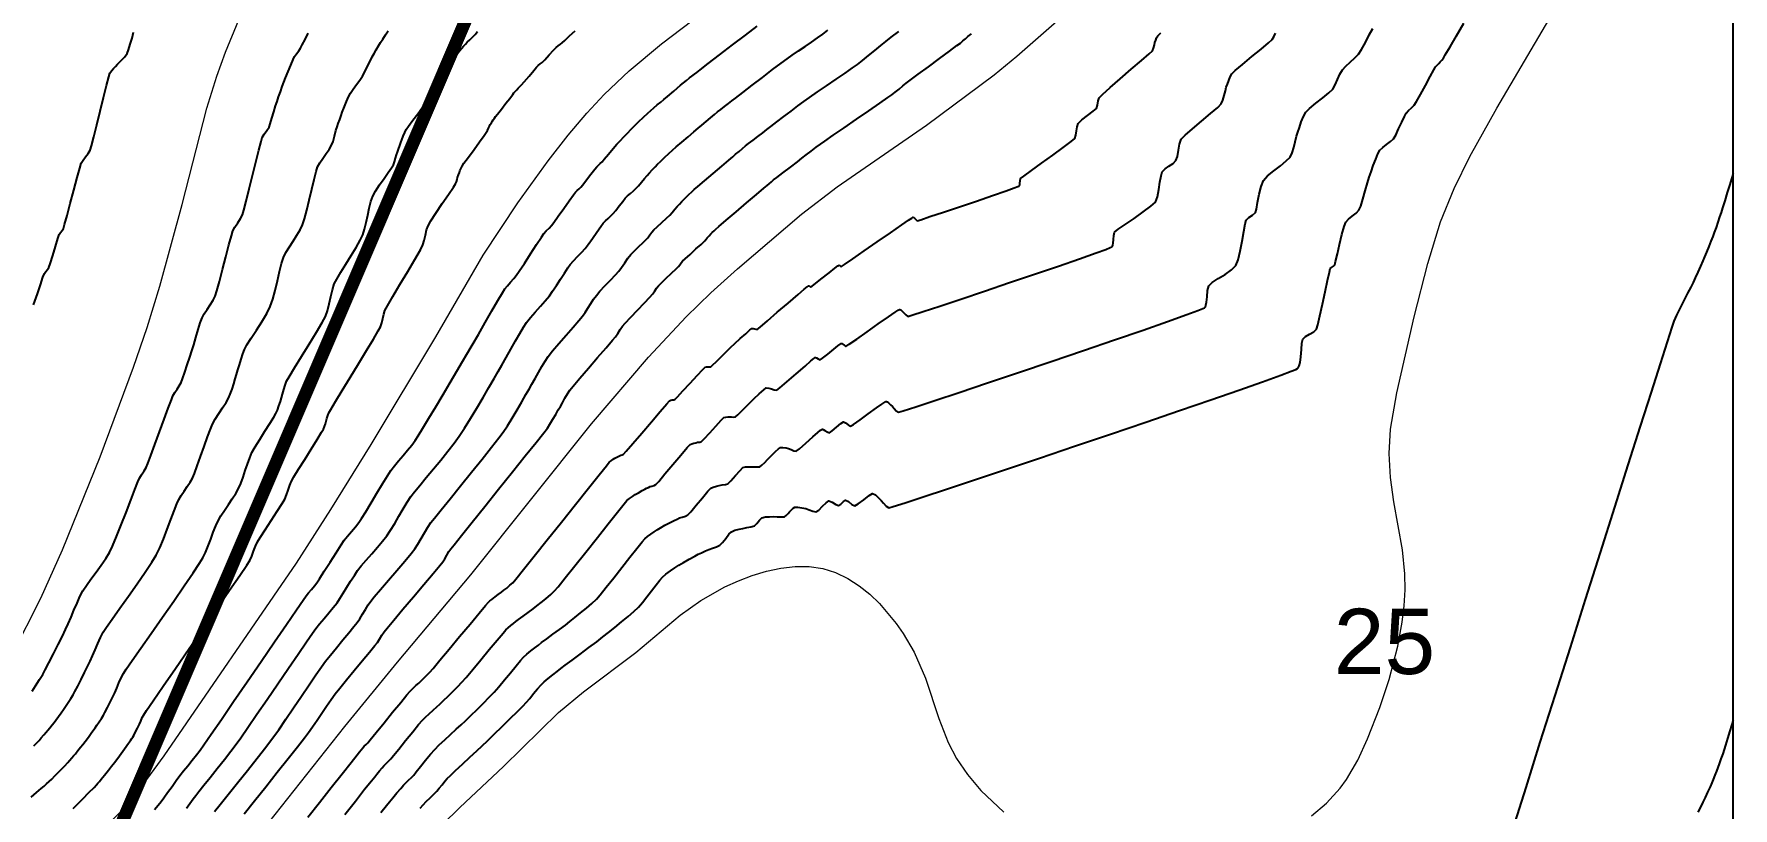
# Model space of a CAD drawing. Extents: x 27 to 849, y 0 to 853.
# Drawn here: x 716.7 to 848.9, y 308.7 to 369 of the extents above; entities that cross this region are included whole.
import ezdxf
from ezdxf.enums import TextEntityAlignment as Align

# ---------------------------------------------------------------- set-up
doc = ezdxf.new("R2010")
doc.units = 0
doc.header["$LTSCALE"] = 2
for name, color, linetype in [('ARQ - PORTAS E ESQUADRIAS 1-50', 2, 'Continuous'), ('Curva 1 m', 5, 'Continuous'), ('Curva Mestra', 1, 'Continuous'), ('TXT - TEXTO 01', 142, 'Continuous')]:
    doc.layers.add(name, color=color, linetype=linetype)
doc.styles.add('ARIAL', font='arial.ttf')

msp = doc.modelspace()

# ---------------------------------------------------------------- linework, layer by layer
at = {"layer": 'ARQ - PORTAS E ESQUADRIAS 1-50', "elevation": 45}
msp.add_lwpolyline([(848.94, 852.52), (26.51, 852.52), (26.51, 7.38), (848.94, 7.38)], close=True, dxfattribs=at)
at = {"layer": 'ARQ - PORTAS E ESQUADRIAS 1-50', "const_width": 1}
msp.add_lwpolyline([(619.66, 64.96), (532.95, 53.73), (488.22, 57.38), (464.07, 66.69), (452.24, 74.7), (148.79, 382.23), (76.61, 469.9), (65.46, 493.56), (62.14, 582.82), (440.6, 808.53), (802.5, 491.86), (619.66, 64.96)], close=True, dxfattribs=at)
at = {"layer": 'Curva 1 m', "linetype": 'Continuous', "lineweight": -3}
for points, elevation in [([(716.51, 309.55), (716.93, 309.91), (717.3, 310.23), (717.51, 310.41), (717.7, 310.59), (717.92, 310.79), (718.11, 310.97), (718.35, 311.21), (718.74, 311.61), (719.13, 312.01), (719.36, 312.25), (719.5, 312.42), (719.67, 312.61), (719.81, 312.78), (719.95, 312.94), (720.15, 313.18), (720.36, 313.44), (720.53, 313.66), (720.7, 313.89), (720.96, 314.24), (721.24, 314.62), (721.48, 314.96), (721.63, 315.17), (721.79, 315.41), (721.98, 315.69), (722.13, 315.94), (722.25, 316.16), (722.44, 316.53), (722.66, 316.96), (722.86, 317.38), (723.02, 317.69), (723.17, 318.04), (723.34, 318.45), (723.52, 318.85), (723.69, 319.19), (723.91, 319.51), (724.38, 320.2), (725.05, 321.16), (725.85, 322.31), (726.72, 323.56), (727.6, 324.82), (728.41, 326), (729.11, 327.01), (729.62, 327.77), (729.88, 328.19), (730.08, 328.61), (730.28, 329.11), (730.48, 329.65), (730.67, 330.18), (730.87, 330.67), (731.05, 331.08), (731.27, 331.46), (731.55, 331.88), (731.86, 332.33), (732.16, 332.78), (732.44, 333.2), (732.65, 333.58), (732.83, 333.98), (733, 334.46), (733.17, 334.98), (733.35, 335.49), (733.52, 335.97), (733.69, 336.38), (733.94, 336.83), (734.3, 337.41), (734.7, 338.05), (735.09, 338.65), (735.4, 339.13), (735.56, 339.42), (735.68, 339.69), (735.79, 340.02), (735.9, 340.36), (735.99, 340.65), (736.07, 340.94), (736.17, 341.29), (736.28, 341.64), (736.39, 341.94), (736.59, 342.29), (737, 342.97), (737.55, 343.85), (738.15, 344.82), (738.71, 345.75), (739.16, 346.51), (739.41, 346.97), (739.56, 347.42), (739.69, 347.95), (739.82, 348.52), (739.95, 349.06), (740.1, 349.51), (740.29, 349.88), (740.6, 350.42), (740.99, 351.04), (741.4, 351.71), (741.79, 352.35), (742.11, 352.91), (742.32, 353.33), (742.46, 353.77), (742.59, 354.29), (742.7, 354.85), (742.82, 355.41), (742.94, 355.92), (743.09, 356.33), (743.31, 356.74), (743.62, 357.22), (743.97, 357.72), (744.3, 358.19), (744.56, 358.55), (744.7, 358.77), (744.79, 359.01), (744.87, 359.29), (744.95, 359.57), (745.01, 359.77), (745.09, 360.01), (745.19, 360.29), (745.27, 360.52), (745.35, 360.73), (745.46, 361), (745.58, 361.29), (745.69, 361.52), (745.88, 361.8), (746.21, 362.25), (746.59, 362.75), (746.92, 363.2), (747.11, 363.48), (747.24, 363.72), (747.38, 364), (747.51, 364.28), (747.61, 364.48), (747.74, 364.72), (747.9, 365), (748.04, 365.23), (748.2, 365.47), (748.38, 365.74), (748.55, 365.98), (748.74, 366.23), (749.03, 366.6), (749.31, 366.96), (749.48, 367.18), (749.61, 367.34), (749.75, 367.52), (749.87, 367.68), (750, 367.84), (750.16, 368.02), (750.3, 368.18), (750.44, 368.32), (750.65, 368.52), (750.87, 368.74), (751.05, 368.93), (751.23, 369.15)], 37), ([(716.58, 317.81), (716.86, 318.23), (717.16, 318.71), (717.41, 319.1), (717.6, 319.46), (717.89, 320.02), (718.25, 320.72), (718.61, 321.44), (718.94, 322.1), (719.19, 322.61), (719.39, 323.05), (719.61, 323.57), (719.84, 324.12), (720.08, 324.67), (720.31, 325.18), (720.54, 325.61), (720.81, 326.03), (721.16, 326.53), (721.56, 327.07), (721.96, 327.62), (722.32, 328.14), (722.6, 328.61), (722.83, 329.09), (723.14, 329.84), (723.51, 330.75), (723.89, 331.73), (724.26, 332.68), (724.58, 333.51), (724.82, 334.11), (724.94, 334.39), (725.1, 334.66), (725.31, 334.95), (725.47, 335.22), (725.59, 335.52), (725.82, 336.15), (726.14, 337.02), (726.5, 338), (726.86, 338.98), (727.18, 339.85), (727.42, 340.5), (727.54, 340.81), (727.68, 341.05), (727.86, 341.32), (728.03, 341.59), (728.17, 341.83), (728.29, 342.13), (728.46, 342.63), (728.66, 343.22), (728.86, 343.8), (729.02, 344.29), (729.16, 344.76), (729.33, 345.34), (729.51, 345.95), (729.67, 346.48), (729.82, 346.87), (729.98, 347.18), (730.21, 347.53), (730.44, 347.89), (730.66, 348.24), (730.82, 348.55), (730.96, 348.96), (731.16, 349.7), (731.41, 350.63), (731.66, 351.63), (731.9, 352.55), (732.09, 353.26), (732.21, 353.63), (732.36, 353.93), (732.58, 354.27), (732.79, 354.6), (732.95, 354.9), (733.05, 355.25), (733.24, 355.96), (733.47, 356.9), (733.73, 357.95), (733.99, 359), (734.23, 359.92), (734.4, 360.59), (734.49, 360.9), (734.65, 361.17), (734.86, 361.46), (735.03, 361.72), (735.12, 361.98), (735.25, 362.41), (735.4, 362.91), (735.53, 363.38), (735.64, 363.72), (735.76, 364.07), (735.9, 364.47), (736.04, 364.87), (736.17, 365.22), (736.31, 365.56), (736.51, 366.04), (736.72, 366.55), (736.9, 366.98), (737.01, 367.22), (737.16, 367.43), (737.34, 367.66), (737.48, 367.87), (737.61, 368.11), (737.82, 368.54), (738.07, 369.04)], 39), ([(716.69, 347.87), (716.8, 348.16), (717, 348.75), (717.23, 349.45), (717.43, 350.04), (717.54, 350.33), (717.65, 350.48), (717.79, 350.63), (717.89, 350.78), (718, 351.08), (718.19, 351.71), (718.41, 352.43), (718.59, 353.05), (718.7, 353.36), (718.8, 353.51), (718.93, 353.67), (719.02, 353.82), (719.11, 354.13), (719.3, 354.83), (719.55, 355.78), (719.83, 356.82), (720.09, 357.79), (720.29, 358.53), (720.41, 358.9), (720.55, 359.14), (720.75, 359.41), (720.95, 359.67), (721.1, 359.91), (721.2, 360.25), (721.38, 360.95), (721.62, 361.9), (721.89, 362.96), (722.15, 364.02), (722.38, 364.95), (722.56, 365.62), (722.64, 365.91), (722.76, 366.09), (722.91, 366.27), (723.06, 366.44), (723.22, 366.61), (723.49, 366.87), (723.77, 367.17), (723.97, 367.44), (724.08, 367.73), (724.22, 368.16), (724.36, 368.65), (724.48, 369.11)], 41), ([(716.73, 313.56), (716.95, 313.79), (717.13, 313.98), (717.3, 314.17), (717.49, 314.4), (717.68, 314.62), (717.81, 314.78), (717.97, 314.96), (718.14, 315.18), (718.29, 315.36), (718.43, 315.55), (718.63, 315.83), (718.85, 316.12), (719.02, 316.37), (719.19, 316.62), (719.4, 316.93), (719.6, 317.25), (719.77, 317.52), (719.91, 317.78), (720.13, 318.21), (720.4, 318.73), (720.67, 319.27), (720.92, 319.77), (721.1, 320.15), (721.29, 320.56), (721.49, 321.03), (721.7, 321.53), (721.91, 322), (722.11, 322.4), (722.36, 322.78), (722.81, 323.42), (723.41, 324.26), (724.08, 325.2), (724.76, 326.17), (725.39, 327.08), (725.91, 327.85), (726.24, 328.4), (726.51, 328.96), (726.8, 329.65), (727.1, 330.42), (727.39, 331.18), (727.64, 331.86), (727.85, 332.4), (727.99, 332.73), (728.17, 333.04), (728.41, 333.39), (728.65, 333.75), (728.88, 334.09), (729.06, 334.4), (729.21, 334.75), (729.42, 335.34), (729.69, 336.07), (729.96, 336.85), (730.23, 337.6), (730.46, 338.21), (730.62, 338.59), (730.83, 338.98), (731.11, 339.42), (731.41, 339.87), (731.68, 340.29), (731.87, 340.62), (732, 340.94), (732.14, 341.33), (732.27, 341.74), (732.39, 342.13), (732.5, 342.47), (732.6, 342.81), (732.72, 343.22), (732.84, 343.65), (732.97, 344.06), (733.1, 344.4), (733.3, 344.76), (733.63, 345.28), (734.04, 345.91), (734.46, 346.57), (734.84, 347.21), (735.11, 347.76), (735.31, 348.32), (735.5, 349.01), (735.67, 349.75), (735.84, 350.47), (736, 351.1), (736.15, 351.57), (736.34, 351.96), (736.6, 352.39), (736.89, 352.84), (737.18, 353.3), (737.44, 353.73), (737.63, 354.12), (737.78, 354.57), (737.95, 355.24), (738.15, 356.04), (738.34, 356.88), (738.52, 357.65), (738.68, 358.26), (738.79, 358.62), (738.96, 358.93), (739.21, 359.28), (739.47, 359.65), (739.71, 359.98), (739.86, 360.25), (740, 360.6), (740.12, 361.02), (740.23, 361.44), (740.32, 361.75), (740.41, 362.01), (740.52, 362.31), (740.63, 362.61), (740.72, 362.87), (740.84, 363.18), (741, 363.59), (741.18, 364.02), (741.35, 364.37), (741.56, 364.68), (741.82, 365.03), (742.09, 365.37), (742.3, 365.68), (742.48, 366.02), (742.69, 366.45), (742.89, 366.86), (743.04, 367.18), (743.19, 367.44), (743.36, 367.74), (743.54, 368.04), (743.7, 368.3), (743.87, 368.57), (744.08, 368.89), (744.3, 369.2)], 38), ([(719.77, 308.67), (719.92, 308.81), (720.12, 309.01), (720.52, 309.42), (721, 309.91), (721.4, 310.32), (721.59, 310.52), (721.7, 310.65), (721.82, 310.78), (721.96, 310.95), (722.22, 311.28), (722.53, 311.65), (722.77, 311.96), (723.01, 312.28), (723.38, 312.78), (723.76, 313.31), (724.08, 313.76), (724.24, 313.97), (724.32, 314.09), (724.41, 314.23), (724.49, 314.36), (724.61, 314.59), (724.79, 314.94), (724.93, 315.23), (725.04, 315.47), (725.15, 315.75), (725.27, 315.98), (725.48, 316.3), (726.01, 317.07), (726.79, 318.2), (727.75, 319.58), (728.81, 321.12), (729.91, 322.71), (730.98, 324.26), (731.95, 325.66), (732.74, 326.82), (733.29, 327.62), (733.52, 327.98), (733.67, 328.31), (733.82, 328.7), (733.96, 329.1), (734.11, 329.43), (734.32, 329.78), (734.71, 330.38), (735.18, 331.1), (735.65, 331.82), (736.04, 332.42), (736.24, 332.76), (736.38, 333.08), (736.5, 333.46), (736.63, 333.84), (736.76, 334.16), (736.95, 334.49), (737.32, 335.09), (737.8, 335.85), (738.3, 336.66), (738.76, 337.4), (739.11, 337.96), (739.26, 338.21), (739.34, 338.4), (739.41, 338.63), (739.47, 338.83), (739.53, 339.03), (739.6, 339.27), (739.67, 339.47), (739.83, 339.73), (740.19, 340.35), (740.72, 341.21), (741.34, 342.23), (741.99, 343.3), (742.61, 344.33), (743.14, 345.22), (743.52, 345.87), (743.7, 346.18), (743.79, 346.47), (743.87, 346.81), (743.95, 347.16), (744.04, 347.45), (744.24, 347.81), (744.66, 348.53), (745.21, 349.47), (745.81, 350.48), (746.37, 351.42), (746.8, 352.16), (747, 352.54), (747.1, 352.89), (747.19, 353.3), (747.28, 353.71), (747.39, 354.04), (747.6, 354.41), (748.01, 355.03), (748.5, 355.76), (748.99, 356.48), (749.37, 357.04), (749.54, 357.3), (749.6, 357.46), (749.65, 357.65), (749.69, 357.8), (749.76, 357.99), (749.83, 358.18), (749.88, 358.32), (749.96, 358.51), (750.04, 358.68), (750.19, 358.9), (750.54, 359.38), (750.98, 359.98), (751.41, 360.58), (751.76, 361.06), (751.92, 361.29), (752.01, 361.45), (752.1, 361.64), (752.17, 361.79), (752.24, 361.91), (752.32, 362.04), (752.39, 362.16), (752.47, 362.28), (752.56, 362.42), (752.64, 362.54), (752.79, 362.73), (753.1, 363.12), (753.45, 363.57), (753.75, 363.95), (753.89, 364.13), (753.99, 364.26), (754.08, 364.38), (754.19, 364.51), (754.3, 364.63), (754.4, 364.74), (754.54, 364.88), (754.67, 365.01), (754.88, 365.25), (755.25, 365.69), (755.62, 366.13), (755.84, 366.38), (755.97, 366.5), (756.13, 366.63), (756.27, 366.75), (756.47, 366.96), (756.81, 367.33), (757.15, 367.7), (757.36, 367.92), (757.51, 368.04), (757.69, 368.17), (757.84, 368.28), (758.04, 368.47), (758.41, 368.82), (758.83, 369.22)], 36), ([(726.11, 308.59), (726.39, 308.93), (726.62, 309.22), (726.83, 309.5), (727.13, 309.92), (727.47, 310.39), (727.8, 310.86), (728.08, 311.24), (728.36, 311.6), (728.7, 312.01), (729.05, 312.45), (729.38, 312.86), (729.66, 313.23), (729.94, 313.63), (730.51, 314.45), (731.31, 315.61), (732.26, 317.01), (733.32, 318.54), (734.4, 320.12), (735.44, 321.64), (736.38, 323.01), (737.15, 324.13), (737.68, 324.9), (737.91, 325.23), (738.1, 325.46), (738.33, 325.73), (738.55, 326), (738.74, 326.23), (738.94, 326.55), (739.32, 327.14), (739.77, 327.86), (740.24, 328.59), (740.63, 329.21), (740.87, 329.56), (741.13, 329.88), (741.44, 330.24), (741.76, 330.61), (742.01, 330.93), (742.21, 331.24), (742.55, 331.78), (742.97, 332.48), (743.42, 333.23), (743.86, 333.96), (744.24, 334.57), (744.51, 334.98), (744.78, 335.34), (745.1, 335.73), (745.45, 336.15), (745.8, 336.57), (746.12, 336.97), (746.39, 337.33), (746.62, 337.69), (746.99, 338.28), (747.46, 339.06), (747.99, 339.95), (748.56, 340.9), (749.11, 341.84), (749.63, 342.72), (750.08, 343.47), (750.41, 344.03), (750.82, 344.73), (751.31, 345.58), (751.85, 346.51), (752.37, 347.42), (752.83, 348.22), (753.18, 348.82), (753.37, 349.13), (753.57, 349.37), (753.81, 349.65), (754.06, 349.93), (754.26, 350.17), (754.49, 350.5), (754.89, 351.1), (755.37, 351.84), (755.84, 352.57), (756.22, 353.14), (756.41, 353.43), (756.59, 353.63), (756.81, 353.85), (757, 354.05), (757.18, 354.3), (757.53, 354.78), (757.96, 355.38), (758.38, 355.98), (758.72, 356.44), (758.88, 356.66), (759, 356.78), (759.15, 356.92), (759.27, 357.04), (759.43, 357.23), (759.72, 357.61), (760.06, 358.06), (760.36, 358.44), (760.52, 358.63), (760.65, 358.75), (760.8, 358.89), (760.93, 359.01), (761.11, 359.22), (761.44, 359.61), (761.81, 360.04), (762.09, 360.38), (762.34, 360.65), (762.63, 360.96), (762.93, 361.28), (763.18, 361.54), (763.44, 361.79), (763.78, 362.12), (764.16, 362.48), (764.5, 362.8), (764.73, 363.01), (764.96, 363.21), (765.23, 363.44), (765.5, 363.67), (765.73, 363.86), (766.03, 364.11), (766.51, 364.52), (767.05, 364.97), (767.51, 365.35), (767.74, 365.54), (767.92, 365.68), (768.12, 365.84), (768.3, 365.97), (768.57, 366.18), (769.2, 366.67), (770.08, 367.34), (771.08, 368.11), (772.1, 368.88), (773.01, 369.57)], 34), ([(728.6, 308.71), (728.86, 309.07), (729.11, 309.42), (729.32, 309.7), (729.55, 309.99), (729.94, 310.48), (730.43, 311.09), (730.99, 311.79), (731.55, 312.49), (732.06, 313.14), (732.47, 313.69), (732.83, 314.19), (733.38, 314.99), (734.08, 316.01), (734.88, 317.17), (735.71, 318.39), (736.54, 319.59), (737.29, 320.7), (737.94, 321.64), (738.41, 322.33), (738.66, 322.69), (738.95, 323.05), (739.3, 323.47), (739.67, 323.9), (740.02, 324.32), (740.31, 324.69), (740.53, 325.02), (740.8, 325.44), (741.08, 325.91), (741.37, 326.38), (741.66, 326.82), (741.91, 327.19), (742.2, 327.56), (742.58, 328.01), (743.02, 328.5), (743.46, 329.01), (743.86, 329.49), (744.19, 329.91), (744.48, 330.35), (744.8, 330.87), (745.13, 331.43), (745.46, 331.99), (745.77, 332.51), (746.06, 332.95), (746.35, 333.33), (746.76, 333.83), (747.26, 334.44), (747.81, 335.11), (748.38, 335.8), (748.93, 336.48), (749.42, 337.11), (749.82, 337.65), (750.23, 338.28), (750.7, 339.03), (751.19, 339.85), (751.68, 340.68), (752.13, 341.46), (752.53, 342.15), (752.84, 342.68), (753.13, 343.18), (753.46, 343.78), (753.83, 344.42), (754.19, 345.07), (754.54, 345.66), (754.83, 346.15), (755.06, 346.5), (755.36, 346.89), (755.74, 347.32), (756.14, 347.77), (756.52, 348.2), (756.84, 348.58), (757.09, 348.94), (757.39, 349.39), (757.7, 349.89), (758, 350.36), (758.26, 350.76), (758.45, 351.02), (758.71, 351.32), (759.03, 351.65), (759.35, 351.98), (759.62, 352.27), (759.86, 352.59), (760.18, 353.05), (760.54, 353.55), (760.84, 353.98), (761.03, 354.23), (761.2, 354.41), (761.42, 354.61), (761.63, 354.8), (761.81, 354.98), (762, 355.23), (762.27, 355.58), (762.54, 355.93), (762.74, 356.18), (762.92, 356.36), (763.15, 356.55), (763.38, 356.75), (763.56, 356.93), (763.76, 357.14), (764, 357.43), (764.24, 357.72), (764.44, 357.95), (764.62, 358.16), (764.84, 358.39), (765.06, 358.63), (765.26, 358.83), (765.49, 359.05), (765.8, 359.36), (766.13, 359.67), (766.42, 359.93), (766.71, 360.18), (767.14, 360.55), (767.63, 360.97), (768.08, 361.35), (768.41, 361.63), (768.7, 361.87), (769.04, 362.16), (769.38, 362.45), (769.69, 362.71), (769.92, 362.9), (770.18, 363.09), (770.47, 363.32), (770.77, 363.55), (771.03, 363.75), (771.32, 363.97), (771.88, 364.4), (772.62, 364.97), (773.42, 365.59), (774.21, 366.19), (774.88, 366.7), (775.33, 367.03), (775.74, 367.32), (776.22, 367.65), (776.73, 367.99), (777.24, 368.33), (777.71, 368.66), (778.12, 368.95), (778.5, 369.25)], 33), ([(730.77, 308.44), (731.22, 308.99), (731.84, 309.76), (732.56, 310.67), (733.34, 311.64), (734.09, 312.59), (734.76, 313.45), (735.28, 314.14), (735.77, 314.81), (736.33, 315.62), (736.93, 316.51), (737.55, 317.42), (738.14, 318.29), (738.67, 319.08), (739.1, 319.71), (739.41, 320.14), (739.79, 320.62), (740.26, 321.19), (740.76, 321.8), (741.24, 322.36), (741.63, 322.84), (741.88, 323.15), (742.08, 323.44), (742.3, 323.8), (742.52, 324.17), (742.74, 324.52), (742.94, 324.81), (743.21, 325.15), (743.69, 325.72), (744.31, 326.44), (744.96, 327.21), (745.58, 327.94), (746.08, 328.53), (746.37, 328.9), (746.61, 329.26), (746.86, 329.69), (747.13, 330.14), (747.38, 330.57), (747.62, 330.93), (747.89, 331.28), (748.41, 331.93), (749.11, 332.79), (749.92, 333.8), (750.78, 334.85), (751.61, 335.88), (752.34, 336.8), (752.91, 337.52), (753.25, 337.97), (753.58, 338.47), (753.95, 339.07), (754.33, 339.71), (754.69, 340.34), (755.01, 340.9), (755.26, 341.32), (755.48, 341.7), (755.72, 342.14), (755.98, 342.61), (756.24, 343.08), (756.5, 343.51), (756.74, 343.87), (757.07, 344.29), (757.57, 344.87), (758.13, 345.51), (758.68, 346.14), (759.14, 346.66), (759.41, 346.99), (759.61, 347.28), (759.83, 347.63), (760.06, 347.99), (760.28, 348.33), (760.49, 348.62), (760.77, 348.94), (761.16, 349.36), (761.6, 349.81), (761.98, 350.21), (762.24, 350.5), (762.46, 350.79), (762.7, 351.15), (762.95, 351.51), (763.18, 351.8), (763.45, 352.08), (763.8, 352.41), (764.12, 352.71), (764.34, 352.93), (764.49, 353.11), (764.65, 353.33), (764.81, 353.54), (764.96, 353.72), (765.21, 353.96), (765.59, 354.29), (765.96, 354.63), (766.2, 354.85), (766.39, 355.06), (766.6, 355.32), (766.78, 355.53), (766.95, 355.72), (767.15, 355.93), (767.33, 356.11), (767.48, 356.26), (767.69, 356.47), (767.91, 356.67), (768.1, 356.85), (768.38, 357.09), (768.91, 357.54), (769.58, 358.11), (770.25, 358.68), (770.8, 359.15), (771.1, 359.4), (771.33, 359.6), (771.6, 359.83), (771.87, 360.05), (772.1, 360.25), (772.34, 360.43), (772.68, 360.69), (773.06, 360.99), (773.44, 361.28), (773.76, 361.52), (774.07, 361.76), (774.53, 362.12), (775.07, 362.53), (775.64, 362.97), (776.18, 363.38), (776.63, 363.71), (777.07, 364.03), (777.69, 364.45), (778.41, 364.94), (779.15, 365.45), (779.85, 365.92), (780.42, 366.32), (780.8, 366.59), (781.21, 366.91), (781.67, 367.29), (782.16, 367.69), (782.62, 368.07), (783.02, 368.39), (783.44, 368.71), (784.04, 369.15)], 32), ([(733.09, 308.26), (733.89, 309.27), (734.77, 310.37), (735.66, 311.5), (736.5, 312.56), (737.23, 313.48), (737.78, 314.19), (738.1, 314.6), (738.41, 315.04), (738.76, 315.55), (739.13, 316.1), (739.49, 316.65), (739.85, 317.16), (740.16, 317.6), (740.52, 318.05), (741.04, 318.69), (741.65, 319.43), (742.27, 320.18), (742.83, 320.85), (743.25, 321.36), (743.45, 321.61), (743.62, 321.87), (743.81, 322.18), (743.98, 322.44), (744.21, 322.72), (744.73, 323.34), (745.44, 324.19), (746.25, 325.15), (747.06, 326.11), (747.78, 326.96), (748.3, 327.59), (748.55, 327.89), (748.7, 328.12), (748.86, 328.39), (749.02, 328.67), (749.17, 328.9), (749.42, 329.21), (749.99, 329.93), (750.82, 330.96), (751.81, 332.19), (752.88, 333.53), (753.96, 334.88), (754.96, 336.12), (755.8, 337.17), (756.4, 337.93), (756.68, 338.29), (756.88, 338.6), (757.1, 338.97), (757.33, 339.35), (757.53, 339.7), (757.69, 339.97), (757.85, 340.26), (758.05, 340.61), (758.24, 340.95), (758.43, 341.24), (758.69, 341.56), (759.2, 342.17), (759.87, 342.95), (760.59, 343.78), (761.25, 344.54), (761.75, 345.12), (761.99, 345.4), (762.16, 345.66), (762.35, 345.96), (762.52, 346.22), (762.74, 346.46), (763.17, 346.92), (763.7, 347.48), (764.23, 348.04), (764.65, 348.49), (764.86, 348.72), (765.01, 348.92), (765.17, 349.17), (765.33, 349.37), (765.53, 349.58), (765.91, 349.94), (766.33, 350.35), (766.69, 350.69), (766.88, 350.87), (766.98, 351), (767.09, 351.14), (767.19, 351.27), (767.39, 351.45), (767.78, 351.81), (768.24, 352.23), (768.64, 352.59), (768.83, 352.77), (768.93, 352.87), (769.04, 353), (769.12, 353.11), (769.26, 353.25), (769.4, 353.4), (769.51, 353.51), (769.65, 353.65), (769.78, 353.77), (770.03, 353.98), (770.6, 354.46), (771.36, 355.11), (772.18, 355.82), (772.95, 356.47), (773.52, 356.96), (773.78, 357.18), (773.94, 357.31), (774.12, 357.46), (774.28, 357.6), (774.53, 357.79), (775.01, 358.16), (775.59, 358.6), (776.13, 359.02), (776.49, 359.3), (776.82, 359.55), (777.2, 359.85), (777.59, 360.15), (777.93, 360.39), (778.26, 360.63), (778.92, 361.08), (779.78, 361.67), (780.74, 362.33), (781.7, 362.99), (782.55, 363.58), (783.18, 364.01), (783.49, 364.23), (783.75, 364.44), (784.05, 364.68), (784.34, 364.93), (784.6, 365.13), (784.92, 365.37), (785.54, 365.83), (786.34, 366.42), (787.18, 367.05), (787.96, 367.62), (788.55, 368.06), (788.82, 368.26), (789.01, 368.42), (789.22, 368.6), (789.41, 368.76), (789.68, 368.99)], 31), ([(738.03, 307.99), (738.94, 309.15), (739.86, 310.3), (740.7, 311.37), (741.4, 312.25), (741.88, 312.86), (742.07, 313.1), (742.19, 313.25), (742.33, 313.41), (742.43, 313.53), (742.57, 313.66), (742.7, 313.8), (742.89, 314.03), (743.35, 314.59), (743.97, 315.35), (744.64, 316.18), (745.27, 316.94), (745.75, 317.53), (745.99, 317.8), (746.2, 318.01), (746.45, 318.24), (746.67, 318.44), (746.85, 318.61), (747.08, 318.84), (747.32, 319.08), (747.52, 319.28), (747.78, 319.58), (748.32, 320.22), (749.04, 321.09), (749.85, 322.06), (750.66, 323.03), (751.37, 323.87), (751.87, 324.48), (752.09, 324.73), (752.21, 324.84), (752.35, 324.95), (752.48, 325.05), (752.62, 325.16), (752.85, 325.33), (753.1, 325.51), (753.29, 325.66), (753.52, 325.84), (753.77, 326.05), (753.98, 326.24), (754.23, 326.54), (754.82, 327.28), (755.66, 328.33), (756.67, 329.6), (757.77, 330.97), (758.86, 332.34), (759.87, 333.6), (760.7, 334.64), (761.27, 335.36), (761.49, 335.63), (761.65, 335.75), (761.81, 335.86), (761.94, 335.94), (762.09, 336.02), (762.19, 336.08), (762.29, 336.12), (762.39, 336.17), (762.5, 336.21), (762.61, 336.25), (762.82, 336.49), (763.33, 337.08), (764.02, 337.89), (764.77, 338.78), (765.46, 339.58), (765.97, 340.18), (766.17, 340.42), (766.28, 340.45), (766.39, 340.48), (766.51, 340.5), (766.62, 340.53), (766.8, 340.72), (767.23, 341.18), (767.78, 341.78), (768.34, 342.38), (768.77, 342.84), (768.95, 343.03), (769.06, 343.05), (769.17, 343.05), (769.28, 343.05), (769.39, 343.05), (769.52, 343.18), (769.83, 343.47), (770.22, 343.86), (770.62, 344.25), (770.94, 344.55), (771.27, 344.86), (771.69, 345.25), (772.11, 345.63), (772.44, 345.93), (772.58, 346.05), (772.69, 346.04), (772.8, 346.02), (772.9, 345.98), (773, 345.96), (773.23, 346.15), (773.8, 346.63), (774.57, 347.3), (775.42, 348.02), (776.19, 348.69), (776.67, 349.1), (776.9, 349.29), (776.98, 349.36), (776.99, 349.37), (777, 349.36), (777.04, 349.35), (777.11, 349.31), (777.18, 349.27), (777.42, 349.45), (777.96, 349.87), (778.61, 350.38), (779.06, 350.73), (779.29, 350.91), (779.38, 350.97), (779.39, 350.98), (779.4, 350.97), (779.43, 350.95), (779.5, 350.9), (779.57, 350.86), (779.81, 351.03), (780.44, 351.46), (781.33, 352.08), (782.35, 352.78), (783.37, 353.49), (784.25, 354.1), (784.79, 354.47), (785.04, 354.64), (785.12, 354.7), (785.13, 354.7), (785.14, 354.7), (785.18, 354.68), (785.24, 354.63), (785.3, 354.57), (785.37, 354.49), (785.45, 354.42), (785.73, 354.51), (786.45, 354.75), (787.5, 355.1), (788.75, 355.52), (790.06, 355.96), (791.31, 356.39), (792.37, 356.76), (792.99, 356.98), (793.29, 357.09), (793.38, 357.13), (793.4, 357.14), (793.42, 357.16), (793.44, 357.23), (793.45, 357.35), (793.46, 357.53), (793.5, 357.71), (793.75, 357.91), (794.34, 358.34), (795.14, 358.91), (796.01, 359.53), (796.82, 360.12), (797.44, 360.59), (797.72, 360.83), (797.81, 361.09), (797.85, 361.42), (797.9, 361.75), (797.99, 362.01), (798.26, 362.28), (798.71, 362.62), (799.15, 362.95), (799.4, 363.17), (799.48, 363.43), (799.53, 363.75), (799.61, 364), (799.87, 364.26), (800.47, 364.79), (801.26, 365.48), (802.12, 366.22), (802.92, 366.91), (803.51, 367.42), (803.76, 367.66), (803.84, 367.86), (803.91, 368.11), (803.96, 368.31), (804.02, 368.48), (804.09, 368.67), (804.17, 368.83), (804.42, 369.06)], 29), ([(740.92, 308.22), (741.74, 309.26), (742.46, 310.18), (742.99, 310.84), (743.24, 311.15), (743.41, 311.36), (743.62, 311.61), (743.82, 311.84), (743.96, 312), (744.13, 312.18), (744.32, 312.37), (744.49, 312.54), (744.7, 312.79), (745.11, 313.3), (745.65, 313.96), (746.2, 314.64), (746.66, 315.21), (746.96, 315.54), (747.19, 315.78), (747.48, 316.05), (747.78, 316.32), (748.07, 316.59), (748.32, 316.81), (748.59, 317.08), (748.95, 317.42), (749.34, 317.8), (749.72, 318.18), (750.03, 318.5), (750.35, 318.87), (750.87, 319.49), (751.5, 320.25), (752.16, 321.05), (752.77, 321.78), (753.23, 322.33), (753.45, 322.59), (753.63, 322.74), (753.83, 322.92), (754.04, 323.08), (754.23, 323.23), (754.44, 323.39), (754.79, 323.64), (755.19, 323.94), (755.57, 324.22), (755.86, 324.45), (756.19, 324.71), (756.57, 325.01), (756.94, 325.33), (757.24, 325.61), (757.52, 325.94), (758.07, 326.62), (758.81, 327.56), (759.68, 328.64), (760.57, 329.77), (761.42, 330.84), (762.14, 331.75), (762.65, 332.38), (762.87, 332.65), (763.07, 332.81), (763.3, 332.97), (763.52, 333.11), (763.77, 333.26), (764.06, 333.43), (764.27, 333.54), (764.4, 333.6), (764.55, 333.67), (764.68, 333.73), (764.82, 333.78), (764.98, 333.83), (765.11, 333.89), (765.34, 334.14), (765.83, 334.72), (766.45, 335.46), (767.07, 336.19), (767.56, 336.77), (767.78, 337.02), (767.92, 337.07), (768.08, 337.12), (768.23, 337.15), (768.37, 337.18), (768.54, 337.2), (768.68, 337.24), (768.89, 337.46), (769.31, 337.92), (769.79, 338.45), (770.21, 338.91), (770.42, 339.12), (770.56, 339.15), (770.72, 339.17), (770.87, 339.17), (771.01, 339.16), (771.17, 339.15), (771.31, 339.17), (771.49, 339.32), (771.81, 339.63), (772.17, 340), (772.47, 340.29), (772.78, 340.59), (773.17, 340.95), (773.51, 341.27), (773.7, 341.41), (773.91, 341.4), (774.12, 341.35), (774.33, 341.27), (774.53, 341.23), (774.77, 341.42), (775.32, 341.9), (776.03, 342.51), (776.73, 343.12), (777.18, 343.52), (777.42, 343.71), (777.5, 343.77), (777.52, 343.78), (777.55, 343.78), (777.63, 343.75), (777.75, 343.67), (777.9, 343.6), (778.1, 343.74), (778.5, 344.05), (778.96, 344.43), (779.29, 344.69), (779.47, 344.83), (779.54, 344.87), (779.56, 344.88), (779.59, 344.87), (779.66, 344.83), (779.77, 344.73), (779.91, 344.65), (780.17, 344.81), (780.76, 345.22), (781.56, 345.79), (782.43, 346.4), (783.23, 346.96), (783.73, 347.31), (783.98, 347.47), (784.07, 347.52), (784.09, 347.53), (784.11, 347.52), (784.18, 347.49), (784.29, 347.39), (784.41, 347.27), (784.56, 347.1), (784.72, 346.98), (785.05, 347.07), (785.92, 347.36), (787.22, 347.79), (788.84, 348.33), (790.69, 348.95), (792.64, 349.61), (794.59, 350.27), (796.44, 350.9), (798.08, 351.47), (799.39, 351.93), (800.14, 352.2), (800.48, 352.34), (800.6, 352.39), (800.62, 352.41), (800.65, 352.44), (800.68, 352.53), (800.71, 352.69), (800.73, 352.96), (800.75, 353.29), (800.82, 353.54), (801.09, 353.76), (801.64, 354.14), (802.34, 354.61), (803.05, 355.11), (803.65, 355.55), (803.99, 355.88), (804.15, 356.3), (804.27, 356.85), (804.35, 357.43), (804.43, 357.93), (804.52, 358.24), (804.74, 358.46), (805.05, 358.68), (805.37, 358.89), (805.58, 359.11), (805.7, 359.44), (805.78, 359.92), (805.87, 360.4), (806.01, 360.78), (806.3, 361.09), (806.87, 361.59), (807.58, 362.18), (808.28, 362.77), (808.84, 363.25), (809.12, 363.52), (809.24, 363.81), (809.35, 364.17), (809.44, 364.54), (809.51, 364.82), (809.6, 365.06), (809.7, 365.35), (809.81, 365.63), (809.93, 365.86), (810.21, 366.12), (810.78, 366.6), (811.5, 367.2), (812.22, 367.79), (812.8, 368.27), (813.08, 368.53), (813.21, 368.75), (813.33, 369.03)], 28), ([(743.73, 308.36), (744.16, 308.9), (744.4, 309.2), (744.66, 309.51), (744.97, 309.89), (745.27, 310.23), (745.48, 310.48), (745.67, 310.67), (745.88, 310.88), (746.1, 311.09), (746.28, 311.28), (746.48, 311.53), (746.81, 311.94), (747.2, 312.43), (747.59, 312.9), (747.92, 313.28), (748.27, 313.63), (748.69, 314.02), (749.15, 314.44), (749.59, 314.84), (749.96, 315.19), (750.3, 315.51), (750.73, 315.92), (751.21, 316.39), (751.7, 316.87), (752.16, 317.33), (752.54, 317.72), (752.91, 318.15), (753.35, 318.68), (753.81, 319.24), (754.24, 319.77), (754.6, 320.2), (754.82, 320.45), (755.08, 320.68), (755.39, 320.94), (755.71, 321.19), (755.98, 321.4), (756.23, 321.59), (756.63, 321.89), (757.11, 322.24), (757.62, 322.62), (758.08, 322.96), (758.43, 323.24), (758.82, 323.54), (759.26, 323.9), (759.72, 324.27), (760.15, 324.64), (760.5, 324.98), (760.79, 325.32), (761.26, 325.9), (761.85, 326.63), (762.48, 327.44), (763.1, 328.23), (763.64, 328.92), (764.05, 329.43), (764.25, 329.67), (764.46, 329.85), (764.72, 330.04), (764.99, 330.21), (765.22, 330.36), (765.48, 330.52), (765.82, 330.72), (766.14, 330.89), (766.34, 331), (766.54, 331.1), (766.77, 331.2), (766.97, 331.29), (767.18, 331.36), (767.42, 331.44), (767.61, 331.54), (767.84, 331.78), (768.26, 332.28), (768.75, 332.87), (769.17, 333.37), (769.39, 333.62), (769.59, 333.7), (769.84, 333.77), (770.06, 333.82), (770.28, 333.86), (770.53, 333.89), (770.73, 333.96), (770.96, 334.18), (771.31, 334.59), (771.67, 334.99), (771.9, 335.21), (772.1, 335.26), (772.35, 335.28), (772.57, 335.28), (772.78, 335.27), (773.02, 335.26), (773.22, 335.28), (773.38, 335.4), (773.59, 335.6), (773.81, 335.84), (774, 336.03), (774.19, 336.22), (774.43, 336.46), (774.66, 336.67), (774.82, 336.78), (775.01, 336.78), (775.25, 336.74), (775.45, 336.69), (775.65, 336.61), (775.87, 336.52), (776.05, 336.5), (776.3, 336.68), (776.78, 337.11), (777.33, 337.6), (777.72, 337.95), (777.94, 338.13), (778.03, 338.19), (778.05, 338.2), (778.08, 338.2), (778.15, 338.18), (778.27, 338.11), (778.44, 338), (778.62, 337.93), (778.83, 338.07), (779.17, 338.36), (779.51, 338.65), (779.72, 338.78), (779.89, 338.69), (780.09, 338.53), (780.26, 338.44), (780.5, 338.58), (781.01, 338.94), (781.65, 339.4), (782.29, 339.86), (782.71, 340.16), (782.93, 340.31), (783.02, 340.35), (783.04, 340.36), (783.07, 340.35), (783.13, 340.33), (783.23, 340.25), (783.38, 340.11), (783.53, 339.96), (783.67, 339.81), (783.83, 339.63), (783.99, 339.53), (784.36, 339.64), (785.34, 339.95), (786.83, 340.44), (788.73, 341.07), (790.94, 341.81), (793.35, 342.62), (795.87, 343.47), (798.39, 344.33), (800.81, 345.16), (803.03, 345.92), (804.94, 346.59), (806.45, 347.12), (807.3, 347.44), (807.69, 347.59), (807.82, 347.65), (807.84, 347.67), (807.88, 347.72), (807.93, 347.85), (807.98, 348.1), (808.01, 348.5), (808.04, 349), (808.15, 349.37), (808.42, 349.62), (808.88, 349.92), (809.42, 350.25), (809.92, 350.6), (810.25, 350.94), (810.43, 351.38), (810.6, 352.05), (810.75, 352.84), (810.88, 353.59), (810.98, 354.18), (811.06, 354.48), (811.27, 354.67), (811.56, 354.86), (811.77, 355.06), (811.85, 355.34), (811.95, 355.86), (812.07, 356.49), (812.22, 357.1), (812.4, 357.56), (812.72, 357.92), (813.2, 358.32), (813.72, 358.71), (814.18, 359.08), (814.48, 359.38), (814.63, 359.71), (814.76, 360.13), (814.88, 360.58), (814.98, 361), (815.07, 361.32), (815.2, 361.69), (815.34, 362.13), (815.51, 362.55), (815.7, 362.88), (815.99, 363.17), (816.47, 363.57), (817.01, 363.99), (817.5, 364.39), (817.79, 364.67), (817.99, 365), (818.17, 365.41), (818.35, 365.83), (818.54, 366.17), (818.8, 366.46), (819.16, 366.78), (819.52, 367.1), (819.79, 367.39), (820.02, 367.75), (820.33, 368.3), (820.64, 368.89), (820.9, 369.38)], 27), ([(746.79, 308.71), (747.01, 308.95), (747.26, 309.21), (747.56, 309.5), (747.85, 309.79), (748.07, 310.02), (748.26, 310.25), (748.48, 310.53), (748.7, 310.8), (748.89, 311.02), (749.13, 311.25), (749.54, 311.64), (750.07, 312.13), (750.64, 312.66), (751.18, 313.16), (751.61, 313.56), (752.01, 313.95), (752.55, 314.47), (753.16, 315.07), (753.78, 315.68), (754.35, 316.24), (754.79, 316.68), (755.04, 316.94), (755.31, 317.25), (755.61, 317.63), (755.91, 318), (756.19, 318.3), (756.43, 318.53), (756.75, 318.8), (757.1, 319.08), (757.44, 319.35), (757.73, 319.58), (758.07, 319.83), (758.6, 320.23), (759.24, 320.7), (759.91, 321.2), (760.53, 321.66), (761, 322.03), (761.43, 322.37), (761.93, 322.77), (762.45, 323.2), (762.96, 323.62), (763.41, 324.02), (763.76, 324.35), (764.07, 324.7), (764.42, 325.15), (764.79, 325.63), (765.14, 326.09), (765.43, 326.46), (765.63, 326.69), (765.91, 326.93), (766.26, 327.18), (766.61, 327.41), (766.92, 327.61), (767.28, 327.83), (767.72, 328.08), (768.15, 328.32), (768.42, 328.47), (768.68, 328.59), (768.98, 328.73), (769.25, 328.85), (769.53, 328.94), (769.85, 329.05), (770.11, 329.18), (770.31, 329.38), (770.56, 329.7), (770.81, 330.02), (771, 330.22), (771.27, 330.33), (771.6, 330.42), (771.89, 330.48), (772.19, 330.54), (772.52, 330.59), (772.79, 330.67), (772.98, 330.86), (773.18, 331.12), (773.37, 331.3), (773.64, 331.37), (773.97, 331.39), (774.26, 331.4), (774.57, 331.39), (774.91, 331.38), (775.14, 331.39), (775.27, 331.49), (775.41, 331.64), (775.53, 331.77), (775.65, 331.9), (775.8, 332.05), (775.94, 332.14), (776.16, 332.14), (776.49, 332.08), (776.78, 332.02), (777.04, 331.92), (777.34, 331.81), (777.58, 331.77), (777.8, 331.91), (778.09, 332.2), (778.38, 332.48), (778.58, 332.62), (778.83, 332.53), (779.12, 332.35), (779.34, 332.26), (779.52, 332.37), (779.72, 332.57), (779.89, 332.68), (780.1, 332.57), (780.37, 332.35), (780.6, 332.23), (780.87, 332.38), (781.3, 332.71), (781.72, 333.04), (781.99, 333.19), (782.21, 333.08), (782.44, 332.86), (782.65, 332.66), (782.84, 332.45), (783.05, 332.21), (783.25, 332.08), (783.6, 332.18), (784.51, 332.47), (785.92, 332.93), (787.74, 333.53), (789.91, 334.25), (792.34, 335.07), (794.97, 335.95), (797.71, 336.87), (800.49, 337.81), (803.24, 338.75), (805.87, 339.65), (808.31, 340.49), (810.49, 341.25), (812.33, 341.89), (813.76, 342.41), (814.55, 342.71), (814.92, 342.86), (815.04, 342.92), (815.07, 342.94), (815.11, 342.99), (815.17, 343.13), (815.25, 343.4), (815.31, 343.83), (815.35, 344.41), (815.39, 344.9), (815.47, 345.21), (815.68, 345.41), (815.99, 345.6), (816.31, 345.79), (816.52, 345.99), (816.63, 346.33), (816.8, 347.03), (817, 347.93), (817.21, 348.9), (817.39, 349.78), (817.53, 350.43), (817.6, 350.71), (817.7, 350.8), (817.85, 350.9), (817.95, 351), (818.02, 351.26), (818.16, 351.84), (818.33, 352.59), (818.51, 353.35), (818.67, 353.99), (818.8, 354.33), (819.01, 354.56), (819.31, 354.79), (819.62, 355.02), (819.83, 355.25), (819.97, 355.57), (820.14, 356.12), (820.32, 356.76), (820.49, 357.37), (820.63, 357.83), (820.77, 358.23), (820.95, 358.72), (821.14, 359.22), (821.31, 359.64), (821.46, 359.91), (821.68, 360.13), (821.98, 360.36), (822.28, 360.59), (822.51, 360.8), (822.69, 361.1), (822.92, 361.58), (823.16, 362.1), (823.37, 362.55), (823.5, 362.8), (823.69, 363), (823.93, 363.22), (824.13, 363.42), (824.3, 363.7), (824.61, 364.26), (825, 364.96), (825.38, 365.65), (825.67, 366.18), (825.8, 366.42), (825.92, 366.55), (826.05, 366.68), (826.15, 366.79), (826.28, 366.94), (826.4, 367.09), (826.55, 367.35), (826.92, 367.97), (827.42, 368.83), (828, 369.81)], 26), ([(848.94, 358.1), (848.93, 358.06), (848.89, 357.93), (848.81, 357.68), (848.68, 357.25), (848.49, 356.62), (848.3, 355.99), (848.13, 355.44), (848.02, 355.06), (847.9, 354.72), (847.76, 354.32), (847.62, 353.9), (847.48, 353.51), (847.36, 353.2), (847.22, 352.83), (847.05, 352.41), (846.88, 351.98), (846.73, 351.62), (846.59, 351.3), (846.41, 350.89), (846.2, 350.43), (846, 349.99), (845.83, 349.62), (845.65, 349.27), (845.4, 348.79), (845.12, 348.23), (844.82, 347.64), (844.55, 347.09), (844.34, 346.62), (844.18, 346.14), (843.82, 345.01), (843.27, 343.3), (842.56, 341.09), (841.72, 338.43), (840.76, 335.42), (839.71, 332.12), (838.6, 328.6), (837.44, 324.94), (836.26, 321.21), (835.08, 317.48), (833.92, 313.83), (832.82, 310.32), (831.78, 307.04)], 24), ([(848.94, 315.54), (848.93, 315.49), (848.89, 315.38), (848.82, 315.13), (848.69, 314.71), (848.52, 314.13), (848.36, 313.61), (848.25, 313.26), (848.14, 312.92), (848, 312.54), (847.87, 312.16), (847.76, 311.86), (847.65, 311.58), (847.52, 311.26), (847.4, 310.94), (847.28, 310.67), (847.15, 310.36), (846.96, 309.95), (846.77, 309.53), (846.6, 309.17), (846.44, 308.84), (846.2, 308.39)], 23)]:
    msp.add_lwpolyline(points, dxfattribs=dict(at, elevation=elevation))
at = {"layer": 'Curva Mestra', "lineweight": 0}
for points, elevation in [([(721.73, 306.65), (723.82, 308.79), (725.02, 310.25), (726.85, 312.77), (737.16, 327.77), (739.84, 331.94), (742.96, 337.01), (747.99, 345.39), (751.69, 351.76), (754.38, 355.83), (756.74, 359.09), (758.29, 361.09), (759.75, 362.8), (761.11, 364.26), (763.05, 366.09), (765.56, 368.19), (772.74, 373.67)], 35), ([(733.03, 305.1), (740.91, 315.05), (745.02, 320.06), (750.72, 326.87), (760.11, 338.61), (764.56, 343.81), (767.48, 346.94), (769.41, 348.81), (771.47, 350.68), (776.46, 354.95), (779.22, 357.07), (786.18, 361.87), (791.45, 365.78), (793.22, 367.23), (798.4, 371.8)], 30), ([(715.05, 320.69), (717.27, 325.06), (718.96, 328.81), (721.88, 336.04), (724.47, 343.03), (725.53, 346.11), (726.53, 349.34), (728.26, 355.69), (730.19, 363.19), (730.95, 365.69), (731.62, 367.56), (732.67, 370.06)], 40), ([(816.15, 308.11), (817.31, 309.08), (818.37, 310.25), (818.86, 310.93), (819.74, 312.45), (820.51, 314.09), (821.46, 316.53), (822.18, 318.72), (822.85, 321.31), (823.2, 323.19), (823.35, 324.44), (823.42, 325.69), (823.41, 326.94), (823.21, 328.81), (822.55, 332.56), (822.29, 334.44), (822.18, 336.31), (822.29, 338.2), (822.79, 341.04), (824.14, 346.94), (825.19, 351.11), (826.18, 354.34), (827.23, 356.94), (828.46, 359.44), (830.56, 363.19), (834.61, 370.06)], 25), ([(748.53, 307.43), (749.86, 308.76), (753.26, 311.94), (757.55, 316.16), (759.48, 317.75), (763.57, 320.82), (767.01, 323.72), (768.63, 324.86), (770.5, 325.93), (771.54, 326.4), (772.62, 326.82), (773.72, 327.15), (774.84, 327.39), (775.96, 327.51), (777.05, 327.51), (778.11, 327.35), (779.11, 327.04), (780.06, 326.59), (780.94, 326.02), (781.77, 325.35), (782.52, 324.63), (783.82, 323.08), (784.36, 322.3), (785.22, 320.84), (786.1, 318.83), (787.13, 315.69), (787.87, 313.81), (788.52, 312.56), (789.36, 311.32), (790.4, 310.09), (792.2, 308.38)], 25)]:
    msp.add_lwpolyline(points, dxfattribs=dict(at, elevation=elevation)).dxf.unprotected_set("ltscale", 0)

# ---------------------------------------------------------------- texts
at = {"layer": 'TXT - TEXTO 01', "style": 'ARIAL'}
msp.add_text('25', height=5.08, dxfattribs=at).set_placement((821.82, 317.62, 25), align=Align.BOTTOM_CENTER)

doc.saveas('drawing.dxf')
